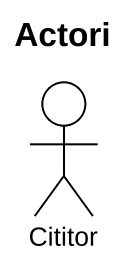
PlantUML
@startuml
title Actori
actor Cititor
@enduml
